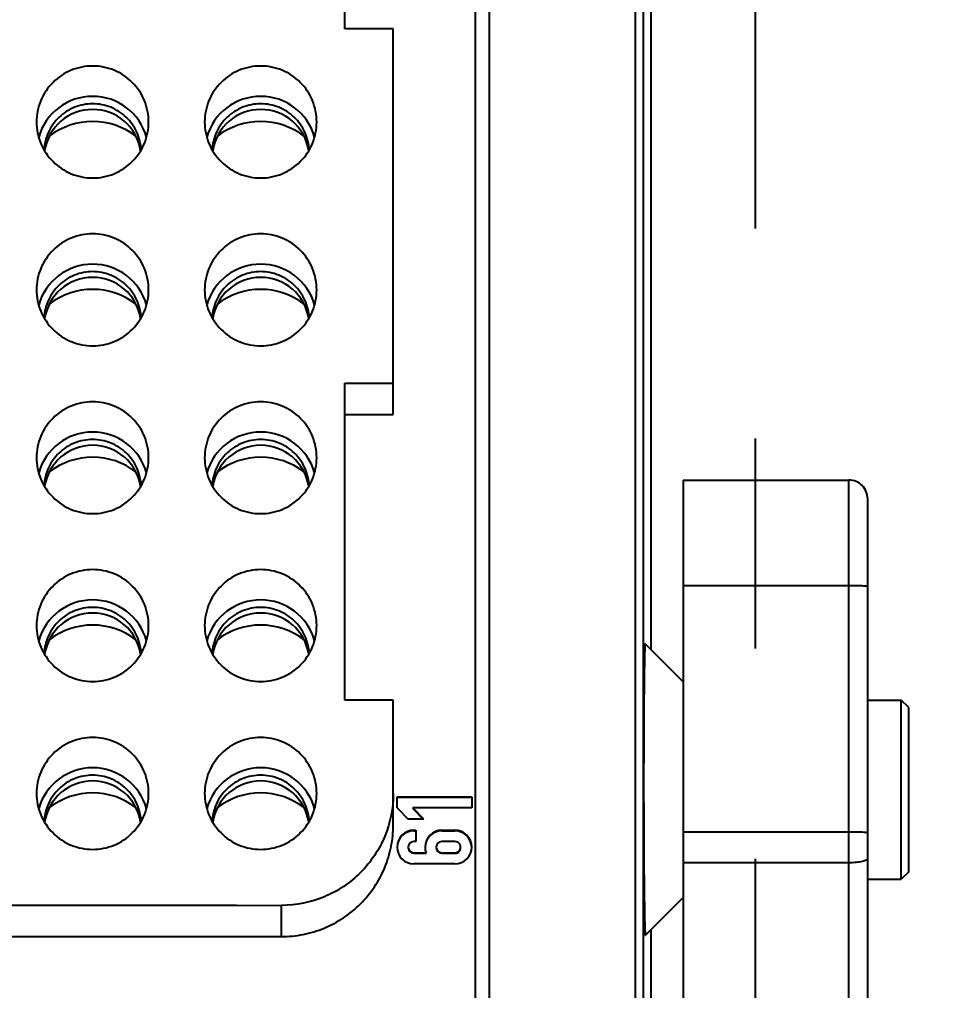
# Model space of a CAD drawing. Header units: millimetres. Extents: x 5828 to 6704, y 123 to 421.
# Drawn here: x 6366.709 to 6368.373, y 233.475 to 235.208 of the extents above; entities that cross this region are included whole.
import ezdxf

# ---------------------------------------------------------------- set-up
doc = ezdxf.new("R2010")
doc.units = ezdxf.units.MM
doc.linetypes.add('CENTER', pattern=[0.6, 0.375, -0.075, 0.075, -0.075])
for name, color, linetype in [('中心线', 7, 'Continuous'), ('外形图', 7, 'Continuous'), ('尺寸标注', 7, 'Continuous')]:
    doc.layers.add(name, color=color, linetype=linetype)
doc.styles.add('微软雅黑', font='msyh.ttc', dxfattribs={"height": 1.5})
doc.dimstyles.new('尺寸标注_1_15比例', dxfattribs={"dimtxt": 1.5, "dimasz": 1.25, "dimexe": 0.5, "dimexo": 0.4, "dimgap": 0.5, "dimtad": 1, "dimdec": 1, "dimlfac": 15, "dimdsep": 46, "dimtxsty": '微软雅黑', "dimcen": 0.09, "dimadec": 0, "dimazin": 0, "dimtp": 0.01, "dimtm": 0.01, "dimtfac": 1, "dimtdec": 1, "dimtofl": 0, "dimtmove": 0, "dimatfit": 3, "dimfxl": 1, "dimtolj": 1, "dimarcsym": 0})

# ---------------------------------------------------------------- blocks, each defined once
blk = doc.blocks.new('*D926')
at = {"layer": 'Defpoints', "color": 0}
for p in [(6368.0234, 240.3345), (6379.7301, 240.3345), (6368.0234, 230.7566)]:
    blk.add_point(p, dxfattribs=at)
at = {"layer": '尺寸标注', "color": 0, "lineweight": -2}
for p, q in [((6368.4234, 240.3345), (6380.2301, 240.3345)), ((6379.7301, 232.0066), (6379.7301, 239.0845)), ((6368.4234, 230.7566), (6380.2301, 230.7566))]:
    blk.add_line(p, q, dxfattribs=at)
at = {"layer": '尺寸标注', "color": 0}
for points in [[(6379.9384, 239.0845), (6379.5218, 239.0845), (6379.7301, 240.3345)], [(6379.5218, 232.0066), (6379.9384, 232.0066), (6379.7301, 230.7566)]]:
    blk.add_solid(points, dxfattribs=at)
at = {"layer": '尺寸标注', "color": 0, "insert": (6378.451, 235.2135), "char_height": 1.5, "attachment_point": 5, "rotation": 90, "style": '微软雅黑'}
blk.add_mtext('\\A1;143.7', dxfattribs=at)

msp = doc.modelspace()

# ---------------------------------------------------------------- linework, layer by layer
at = {"layer": '中心线', "linetype": 'CENTER', "ltscale": 5}
msp.add_line((6368.0234, 228.8349), (6368.0234, 277.6395), dxfattribs=at)
at = {"layer": '外形图'}
for p, q in [((6367.5484, 232.8509), (6367.5484, 238.0438)), ((6367.8084, 238.0438), (6367.8084, 232.8509)), ((6367.5234, 232.8332), (6367.5234, 237.9928)), ((6367.8367, 234.0829), (6367.8367, 236.7456)), ((6367.29, 235.1911), (6367.29, 235.757)), ((6367.8234, 232.829), (6367.8234, 235.3205)), ((6367.3767, 235.1911), (6367.29, 235.1911)), ((6367.3767, 234.5029), (6367.3767, 235.1911)), ((6367.29, 234.5587), (6367.3767, 234.5587)), ((6367.29, 233.9928), (6367.29, 234.5587)), ((6367.29, 234.5029), (6367.3767, 234.5029)), ((6367.8938, 234.3856), (6368.19, 234.3856)), ((6367.8938, 234.3856), (6367.8938, 232.6026)), ((6368.19, 233.7026), (6368.19, 234.3856)), ((6368.2234, 232.5056), (6368.2234, 234.3521)), ((6368.19, 234.1971), (6367.8938, 234.1971)), ((6367.8938, 234.0257), (6367.8263, 234.0932)), ((6367.3767, 233.9928), (6367.29, 233.9928)), ((6367.3767, 233.7705), (6367.3767, 233.9928)), ((6368.2234, 233.9931), (6368.2834, 233.9931)), ((6368.2967, 233.9798), (6368.2834, 233.9931)), ((6368.2834, 233.6731), (6368.2834, 233.9931)), ((6368.2967, 233.6864), (6368.2967, 233.9798)), ((6367.3834, 233.8205), (6367.5167, 233.8205)), ((6367.3834, 233.8005), (6367.3834, 233.8205)), ((6367.5167, 233.8205), (6367.5167, 233.8005)), ((6367.3834, 233.8194), (6367.5167, 233.8194)), ((6367.3834, 233.8005), (6367.403, 233.7805)), ((6367.5167, 233.8005), (6367.4114, 233.8005)), ((6367.431, 233.7805), (6367.4114, 233.8005)), ((6367.4114, 233.8005), (6367.4114, 233.7994)), ((6367.4114, 233.7994), (6367.4299, 233.7805)), ((6367.431, 233.7805), (6367.403, 233.7805)), ((6367.4134, 233.7605), (6367.4167, 233.7605)), ((6367.4134, 233.7605), (6367.4134, 233.7595)), ((6367.4134, 233.7595), (6367.4167, 233.7595)), ((6367.4167, 233.7605), (6367.4167, 233.7406)), ((6367.4634, 233.7605), (6367.4867, 233.7605)), ((6367.4634, 233.7605), (6367.4634, 233.7595)), ((6367.4634, 233.7595), (6367.4867, 233.7595)), ((6367.4867, 233.7595), (6367.4867, 233.7605)), ((6367.8938, 233.758), (6368.19, 233.758)), ((6367.4167, 233.7406), (6367.4134, 233.7406)), ((6367.4867, 233.7406), (6367.4634, 233.7406)), ((6367.4134, 233.7206), (6367.4351, 233.7206)), ((6367.4134, 233.7206), (6367.4134, 233.7195)), ((6367.4134, 233.7195), (6367.4351, 233.7195)), ((6367.4351, 233.7195), (6367.4351, 233.7206)), ((6367.4634, 233.7206), (6367.4867, 233.7206)), ((6367.4634, 233.7206), (6367.4634, 233.7195)), ((6367.4634, 233.7195), (6367.4867, 233.7195)), ((6367.4867, 233.7195), (6367.4867, 233.7206)), ((6367.4867, 233.7006), (6367.4134, 233.7006)), ((6368.19, 233.7026), (6367.8938, 233.7026)), ((6368.19, 232.5722), (6368.19, 233.7026)), ((6368.2967, 233.6864), (6368.2834, 233.6731)), ((6368.2234, 233.6731), (6368.2834, 233.6731)), ((6367.8938, 233.6404), (6367.8266, 233.5732)), ((6365.6834, 233.6267), (6367.0967, 233.6267)), ((6367.0967, 233.6267), (6367.1769, 233.6266)), ((6367.1769, 233.5708), (6367.1769, 233.6266)), ((6367.8367, 232.3923), (6367.8367, 233.5833)), ((6365.6834, 233.5709), (6367.0967, 233.5709)), ((6367.0967, 233.5709), (6367.177, 233.5708))]:
    msp.add_line(p, q, dxfattribs=at)
for centre, radius, start, end in [((6366.84, 234.9705), 0.1, 89.9732, 164.1967), ((6366.8401, 234.9705), 0.1, 15.8034, 90.0268), ((6367.14, 234.9705), 0.1, 89.9732, 164.1967), ((6367.1401, 234.9705), 0.1, 15.8034, 90.0268), ((6366.84, 234.9604), 0.0866, 89.9667, 171.3882), ((6366.8401, 234.9604), 0.0866, 8.6109, 90.0334), ((6367.14, 234.9604), 0.0866, 89.9667, 171.3882), ((6367.1401, 234.9604), 0.0866, 8.6109, 90.0334), ((6366.84, 234.8988), 0.1268, 52.092, 127.9089), ((6367.14, 234.8988), 0.1268, 52.092, 127.9089), ((6366.84, 234.6709), 0.1, 89.9732, 164.1967), ((6366.8401, 234.6709), 0.1, 15.8034, 90.0268), ((6367.14, 234.6709), 0.1, 89.9732, 164.1967), ((6367.1401, 234.6709), 0.1, 15.8034, 90.0268), ((6366.84, 234.6608), 0.0866, 89.9667, 171.3882), ((6366.8401, 234.6608), 0.0866, 8.6109, 90.0334), ((6367.14, 234.6608), 0.0866, 89.9667, 171.3882), ((6367.1401, 234.6608), 0.0866, 8.6109, 90.0334), ((6366.84, 234.5992), 0.1268, 52.092, 127.9089), ((6367.14, 234.5992), 0.1268, 52.092, 127.9089), ((6366.84, 234.3713), 0.1, 89.9732, 164.1967), ((6366.8401, 234.3713), 0.1, 15.8034, 90.0268), ((6367.14, 234.3713), 0.1, 89.9732, 164.1967), ((6367.1401, 234.3713), 0.1, 15.8034, 90.0268), ((6366.84, 234.3612), 0.0866, 89.9667, 171.3882), ((6366.8401, 234.3612), 0.0866, 8.6109, 90.0334), ((6367.14, 234.3612), 0.0866, 89.9667, 171.3882), ((6367.1401, 234.3612), 0.0866, 8.6109, 90.0334), ((6366.84, 234.2996), 0.1268, 52.092, 127.9089), ((6367.14, 234.2996), 0.1268, 52.092, 127.9089), ((6366.84, 234.0717), 0.1, 89.9732, 164.1967), ((6366.8401, 234.0717), 0.1, 15.8034, 90.0268), ((6367.14, 234.0717), 0.1, 89.9732, 164.1967), ((6367.1401, 234.0717), 0.1, 15.8034, 90.0268), ((6366.84, 234.0617), 0.0866, 89.9667, 171.3882), ((6366.8401, 234.0617), 0.0866, 8.6109, 90.0334), ((6367.14, 234.0617), 0.0866, 89.9667, 171.3882), ((6367.1401, 234.0617), 0.0866, 8.6109, 90.0334), ((6366.84, 234), 0.1268, 52.092, 127.9089), ((6367.14, 234), 0.1268, 52.092, 127.9089), ((6366.84, 233.7721), 0.1, 89.9732, 164.1967), ((6366.8401, 233.7721), 0.1, 15.8034, 90.0268), ((6367.14, 233.7721), 0.1, 89.9732, 164.1967), ((6367.1401, 233.7721), 0.1, 15.8034, 90.0268), ((6366.84, 233.7621), 0.0866, 89.9667, 171.3882), ((6366.8401, 233.7621), 0.0866, 8.6109, 90.0334), ((6367.14, 233.7621), 0.0866, 89.9667, 171.3882), ((6367.1401, 233.7621), 0.0866, 8.6109, 90.0334), ((6366.84, 233.7005), 0.1268, 52.092, 127.9089), ((6367.14, 233.7005), 0.1268, 52.092, 127.9089), ((6367.4134, 233.7306), 0.03, 89.9581, 179.958), ((6367.4134, 233.7295), 0.03, 89.96, 177.9677), ((6367.4634, 233.7306), 0.03, 89.9581, 179.9579), ((6367.4634, 233.7295), 0.03, 89.9605, 177.5018), ((6367.4867, 233.7306), 0.03, 0.0421, 90.042), ((6367.4867, 233.7295), 0.03, 2.0324, 90.04), ((6367.4134, 233.7306), 0.00999, 89.9608, 270.0393), ((6367.4634, 233.7306), 0.00999, 89.9608, 270.0393), ((6367.4867, 233.7306), 0.00999, 269.9608, 90.0393), ((6367.4134, 233.7306), 0.03, 180.0421, 270.042), ((6367.4134, 233.7295), 0.00999, 180.0397, 270.0393), ((6367.4635, 233.7306), 0.0301, 180.0713, 199.4262), ((6367.4634, 233.7295), 0.00999, 180.0394, 270.0393), ((6367.4867, 233.7306), 0.03, 269.958, 359.958), ((6367.4867, 233.7295), 0.00999, 269.9608, 359.9611)]:
    msp.add_arc(centre, radius, start, end, dxfattribs=at)
for points, knots in [([(6366.84, 235.1246), (6366.827, 235.1246), (6366.8007, 235.1194), (6366.7675, 235.0972), (6366.7452, 235.064), (6366.74, 235.0377), (6366.74, 235.0247)], [0, 0, 0, 0, 0.250158, 0.500224, 0.750158, 1, 1, 1, 1]), ([(6366.94, 235.0247), (6366.94, 235.0377), (6366.9348, 235.064), (6366.9126, 235.0972), (6366.8793, 235.1194), (6366.853, 235.1246), (6366.84, 235.1246)], [0, 0, 0, 0, 0.249842, 0.499776, 0.749842, 1, 1, 1, 1]), ([(6367.14, 235.1246), (6367.127, 235.1246), (6367.1007, 235.1194), (6367.0675, 235.0972), (6367.0452, 235.064), (6367.04, 235.0377), (6367.04, 235.0247)], [0, 0, 0, 0, 0.250158, 0.500224, 0.750158, 1, 1, 1, 1]), ([(6367.24, 235.0247), (6367.24, 235.0377), (6367.2348, 235.064), (6367.2126, 235.0972), (6367.1793, 235.1194), (6367.153, 235.1246), (6367.14, 235.1246)], [0, 0, 0, 0, 0.249842, 0.499776, 0.749842, 1, 1, 1, 1]), ([(6366.84, 235.0572), (6366.8291, 235.0572), (6366.8069, 235.0529), (6366.7787, 235.0347), (6366.7592, 235.0073), (6366.7539, 234.9854), (6366.7535, 234.9744)], [0, 0, 0, 0, 0.250153, 0.50022, 0.750158, 1, 1, 1, 1]), ([(6366.9266, 234.9744), (6366.9261, 234.9854), (6366.9209, 235.0073), (6366.9014, 235.0347), (6366.8731, 235.0529), (6366.851, 235.0572), (6366.84, 235.0572)], [0, 0, 0, 0, 0.249842, 0.49978, 0.749847, 1, 1, 1, 1]), ([(6367.14, 235.0572), (6367.1291, 235.0572), (6367.1069, 235.0529), (6367.0787, 235.0347), (6367.0592, 235.0073), (6367.0539, 234.9854), (6367.0535, 234.9744)], [0, 0, 0, 0, 0.250153, 0.50022, 0.750158, 1, 1, 1, 1]), ([(6367.2266, 234.9744), (6367.2261, 234.9854), (6367.2209, 235.0073), (6367.2014, 235.0347), (6367.1731, 235.0529), (6367.151, 235.0572), (6367.14, 235.0572)], [0, 0, 0, 0, 0.249842, 0.49978, 0.749847, 1, 1, 1, 1]), ([(6366.74, 235.0247), (6366.74, 235.0117), (6366.7452, 234.9854), (6366.7675, 234.9523), (6366.8007, 234.93), (6366.827, 234.9248), (6366.84, 234.9248)], [0, 0, 0, 0, 0.249842, 0.499776, 0.749842, 1, 1, 1, 1]), ([(6366.84, 234.9248), (6366.853, 234.9248), (6366.8793, 234.93), (6366.9126, 234.9523), (6366.9348, 234.9854), (6366.94, 235.0117), (6366.94, 235.0247)], [0, 0, 0, 0, 0.250158, 0.500224, 0.750158, 1, 1, 1, 1]), ([(6367.04, 235.0247), (6367.04, 235.0117), (6367.0452, 234.9854), (6367.0675, 234.9523), (6367.1007, 234.93), (6367.127, 234.9248), (6367.14, 234.9248)], [0, 0, 0, 0, 0.249842, 0.499776, 0.749842, 1, 1, 1, 1]), ([(6367.14, 234.9248), (6367.153, 234.9248), (6367.1793, 234.93), (6367.2126, 234.9523), (6367.2348, 234.9854), (6367.24, 235.0117), (6367.24, 235.0247)], [0, 0, 0, 0, 0.250158, 0.500224, 0.750158, 1, 1, 1, 1]), ([(6366.84, 234.825), (6366.827, 234.825), (6366.8007, 234.8198), (6366.7675, 234.7976), (6366.7452, 234.7644), (6366.74, 234.7381), (6366.74, 234.7251)], [0, 0, 0, 0, 0.250158, 0.500224, 0.750158, 1, 1, 1, 1]), ([(6366.94, 234.7251), (6366.94, 234.7381), (6366.9348, 234.7644), (6366.9126, 234.7976), (6366.8793, 234.8198), (6366.853, 234.825), (6366.84, 234.825)], [0, 0, 0, 0, 0.249842, 0.499776, 0.749842, 1, 1, 1, 1]), ([(6367.14, 234.825), (6367.127, 234.825), (6367.1007, 234.8198), (6367.0675, 234.7976), (6367.0452, 234.7644), (6367.04, 234.7381), (6367.04, 234.7251)], [0, 0, 0, 0, 0.250158, 0.500224, 0.750158, 1, 1, 1, 1]), ([(6367.24, 234.7251), (6367.24, 234.7381), (6367.2348, 234.7644), (6367.2126, 234.7976), (6367.1793, 234.8198), (6367.153, 234.825), (6367.14, 234.825)], [0, 0, 0, 0, 0.249842, 0.499776, 0.749842, 1, 1, 1, 1]), ([(6366.84, 234.7576), (6366.8291, 234.7576), (6366.8069, 234.7533), (6366.7787, 234.7351), (6366.7592, 234.7077), (6366.7539, 234.6858), (6366.7535, 234.6748)], [0, 0, 0, 0, 0.250153, 0.50022, 0.750158, 1, 1, 1, 1]), ([(6366.9266, 234.6748), (6366.9261, 234.6858), (6366.9209, 234.7077), (6366.9014, 234.7351), (6366.8731, 234.7533), (6366.851, 234.7576), (6366.84, 234.7576)], [0, 0, 0, 0, 0.249842, 0.49978, 0.749847, 1, 1, 1, 1]), ([(6367.14, 234.7576), (6367.1291, 234.7576), (6367.1069, 234.7533), (6367.0787, 234.7351), (6367.0592, 234.7077), (6367.0539, 234.6858), (6367.0535, 234.6748)], [0, 0, 0, 0, 0.250153, 0.50022, 0.750158, 1, 1, 1, 1]), ([(6367.2266, 234.6748), (6367.2261, 234.6858), (6367.2209, 234.7077), (6367.2014, 234.7351), (6367.1731, 234.7533), (6367.151, 234.7576), (6367.14, 234.7576)], [0, 0, 0, 0, 0.249842, 0.49978, 0.749847, 1, 1, 1, 1]), ([(6366.74, 234.7251), (6366.74, 234.7121), (6366.7452, 234.6859), (6366.7675, 234.6527), (6366.8007, 234.6304), (6366.827, 234.6253), (6366.84, 234.6253)], [0, 0, 0, 0, 0.249842, 0.499776, 0.749842, 1, 1, 1, 1]), ([(6366.84, 234.6253), (6366.853, 234.6253), (6366.8793, 234.6304), (6366.9126, 234.6527), (6366.9348, 234.6859), (6366.94, 234.7121), (6366.94, 234.7251)], [0, 0, 0, 0, 0.250158, 0.500224, 0.750158, 1, 1, 1, 1]), ([(6367.04, 234.7251), (6367.04, 234.7121), (6367.0452, 234.6859), (6367.0675, 234.6527), (6367.1007, 234.6304), (6367.127, 234.6253), (6367.14, 234.6253)], [0, 0, 0, 0, 0.249842, 0.499776, 0.749842, 1, 1, 1, 1]), ([(6367.14, 234.6253), (6367.153, 234.6253), (6367.1793, 234.6304), (6367.2126, 234.6527), (6367.2348, 234.6859), (6367.24, 234.7121), (6367.24, 234.7251)], [0, 0, 0, 0, 0.250158, 0.500224, 0.750158, 1, 1, 1, 1]), ([(6366.84, 234.5254), (6366.827, 234.5254), (6366.8007, 234.5202), (6366.7675, 234.498), (6366.7452, 234.4648), (6366.74, 234.4385), (6366.74, 234.4255)], [0, 0, 0, 0, 0.250158, 0.500224, 0.750158, 1, 1, 1, 1]), ([(6366.94, 234.4255), (6366.94, 234.4385), (6366.9348, 234.4648), (6366.9126, 234.498), (6366.8793, 234.5202), (6366.853, 234.5254), (6366.84, 234.5254)], [0, 0, 0, 0, 0.249842, 0.499776, 0.749842, 1, 1, 1, 1]), ([(6367.14, 234.5254), (6367.127, 234.5254), (6367.1007, 234.5202), (6367.0675, 234.498), (6367.0452, 234.4648), (6367.04, 234.4385), (6367.04, 234.4255)], [0, 0, 0, 0, 0.250158, 0.500224, 0.750158, 1, 1, 1, 1]), ([(6367.24, 234.4255), (6367.24, 234.4385), (6367.2348, 234.4648), (6367.2126, 234.498), (6367.1793, 234.5202), (6367.153, 234.5254), (6367.14, 234.5254)], [0, 0, 0, 0, 0.249842, 0.499776, 0.749842, 1, 1, 1, 1]), ([(6366.84, 234.458), (6366.8291, 234.458), (6366.8069, 234.4537), (6366.7787, 234.4355), (6366.7592, 234.4081), (6366.7539, 234.3862), (6366.7535, 234.3753)], [0, 0, 0, 0, 0.250153, 0.50022, 0.750158, 1, 1, 1, 1]), ([(6366.9266, 234.3753), (6366.9261, 234.3862), (6366.9209, 234.4081), (6366.9014, 234.4355), (6366.8731, 234.4537), (6366.851, 234.458), (6366.84, 234.458)], [0, 0, 0, 0, 0.249842, 0.49978, 0.749847, 1, 1, 1, 1]), ([(6367.14, 234.458), (6367.1291, 234.458), (6367.1069, 234.4537), (6367.0787, 234.4355), (6367.0592, 234.4081), (6367.0539, 234.3862), (6367.0535, 234.3753)], [0, 0, 0, 0, 0.250153, 0.50022, 0.750158, 1, 1, 1, 1]), ([(6367.2266, 234.3753), (6367.2261, 234.3862), (6367.2209, 234.4081), (6367.2014, 234.4355), (6367.1731, 234.4537), (6367.151, 234.458), (6367.14, 234.458)], [0, 0, 0, 0, 0.249842, 0.49978, 0.749847, 1, 1, 1, 1]), ([(6366.74, 234.4255), (6366.74, 234.4125), (6366.7452, 234.3863), (6366.7675, 234.3531), (6366.8007, 234.3309), (6366.827, 234.3257), (6366.84, 234.3257)], [0, 0, 0, 0, 0.249842, 0.499776, 0.749842, 1, 1, 1, 1]), ([(6366.84, 234.3257), (6366.853, 234.3257), (6366.8793, 234.3309), (6366.9126, 234.3531), (6366.9348, 234.3863), (6366.94, 234.4125), (6366.94, 234.4255)], [0, 0, 0, 0, 0.250158, 0.500224, 0.750158, 1, 1, 1, 1]), ([(6367.04, 234.4255), (6367.04, 234.4125), (6367.0452, 234.3863), (6367.0675, 234.3531), (6367.1007, 234.3309), (6367.127, 234.3257), (6367.14, 234.3257)], [0, 0, 0, 0, 0.249842, 0.499776, 0.749842, 1, 1, 1, 1]), ([(6367.14, 234.3257), (6367.153, 234.3257), (6367.1793, 234.3309), (6367.2126, 234.3531), (6367.2348, 234.3863), (6367.24, 234.4125), (6367.24, 234.4255)], [0, 0, 0, 0, 0.250158, 0.500224, 0.750158, 1, 1, 1, 1]), ([(6368.2234, 234.3521), (6368.2234, 234.3565), (6368.2216, 234.3652), (6368.2142, 234.3764), (6368.2032, 234.3838), (6368.1944, 234.3856), (6368.19, 234.3856)], [0, 0, 0, 0, 0.24995, 0.499937, 0.749959, 1, 1, 1, 1]), ([(6366.84, 234.2258), (6366.827, 234.2258), (6366.8007, 234.2206), (6366.7675, 234.1984), (6366.7452, 234.1652), (6366.74, 234.1389), (6366.74, 234.1259)], [0, 0, 0, 0, 0.250158, 0.500224, 0.750158, 1, 1, 1, 1]), ([(6366.94, 234.1259), (6366.94, 234.1389), (6366.9348, 234.1652), (6366.9126, 234.1984), (6366.8793, 234.2206), (6366.853, 234.2258), (6366.84, 234.2258)], [0, 0, 0, 0, 0.249842, 0.499776, 0.749842, 1, 1, 1, 1]), ([(6367.14, 234.2258), (6367.127, 234.2258), (6367.1007, 234.2206), (6367.0675, 234.1984), (6367.0452, 234.1652), (6367.04, 234.1389), (6367.04, 234.1259)], [0, 0, 0, 0, 0.250158, 0.500224, 0.750158, 1, 1, 1, 1]), ([(6367.24, 234.1259), (6367.24, 234.1389), (6367.2348, 234.1652), (6367.2126, 234.1984), (6367.1793, 234.2206), (6367.153, 234.2258), (6367.14, 234.2258)], [0, 0, 0, 0, 0.249842, 0.499776, 0.749842, 1, 1, 1, 1]), ([(6368.2234, 234.1953), (6368.2234, 234.1954), (6368.2231, 234.1956), (6368.2227, 234.1957), (6368.2218, 234.1959), (6368.2202, 234.1961), (6368.2174, 234.1964), (6368.2133, 234.1966), (6368.2083, 234.1968), (6368.2005, 234.197), (6368.1943, 234.1971), (6368.19, 234.1971)], [0, 0, 0, 0, 0.007002, 0.022195, 0.04644, 0.079687, 0.172088, 0.296099, 0.447039, 0.619153, 1, 1, 1, 1]), ([(6366.84, 234.1584), (6366.8291, 234.1584), (6366.8069, 234.1542), (6366.7787, 234.1359), (6366.7592, 234.1085), (6366.7539, 234.0866), (6366.7535, 234.0757)], [0, 0, 0, 0, 0.250153, 0.50022, 0.750158, 1, 1, 1, 1]), ([(6366.9266, 234.0757), (6366.9261, 234.0866), (6366.9209, 234.1085), (6366.9014, 234.1359), (6366.8731, 234.1542), (6366.851, 234.1584), (6366.84, 234.1584)], [0, 0, 0, 0, 0.249842, 0.49978, 0.749847, 1, 1, 1, 1]), ([(6367.14, 234.1584), (6367.1291, 234.1584), (6367.1069, 234.1542), (6367.0787, 234.1359), (6367.0592, 234.1085), (6367.0539, 234.0866), (6367.0535, 234.0757)], [0, 0, 0, 0, 0.250153, 0.50022, 0.750158, 1, 1, 1, 1]), ([(6367.2266, 234.0757), (6367.2261, 234.0866), (6367.2209, 234.1085), (6367.2014, 234.1359), (6367.1731, 234.1542), (6367.151, 234.1584), (6367.14, 234.1584)], [0, 0, 0, 0, 0.249842, 0.49978, 0.749847, 1, 1, 1, 1]), ([(6366.74, 234.1259), (6366.74, 234.1129), (6366.7452, 234.0867), (6366.7675, 234.0535), (6366.8007, 234.0313), (6366.827, 234.0261), (6366.84, 234.0261)], [0, 0, 0, 0, 0.249842, 0.499776, 0.749842, 1, 1, 1, 1]), ([(6366.84, 234.0261), (6366.853, 234.0261), (6366.8793, 234.0313), (6366.9126, 234.0535), (6366.9348, 234.0867), (6366.94, 234.1129), (6366.94, 234.1259)], [0, 0, 0, 0, 0.250158, 0.500224, 0.750158, 1, 1, 1, 1]), ([(6367.04, 234.1259), (6367.04, 234.1129), (6367.0452, 234.0867), (6367.0675, 234.0535), (6367.1007, 234.0313), (6367.127, 234.0261), (6367.14, 234.0261)], [0, 0, 0, 0, 0.249842, 0.499776, 0.749842, 1, 1, 1, 1]), ([(6367.14, 234.0261), (6367.153, 234.0261), (6367.1793, 234.0313), (6367.2126, 234.0535), (6367.2348, 234.0867), (6367.24, 234.1129), (6367.24, 234.1259)], [0, 0, 0, 0, 0.250158, 0.500224, 0.750158, 1, 1, 1, 1]), ([(6367.8263, 234.0932), (6367.8263, 234.0933), (6367.8261, 234.0928), (6367.8261, 234.0922), (6367.8259, 234.0908), (6367.8257, 234.0879), (6367.8255, 234.0827), (6367.8252, 234.0748), (6367.825, 234.0647), (6367.8248, 234.0525), (6367.8245, 234.0383), (6367.8243, 234.0223), (6367.8242, 234.0045), (6367.8239, 233.9778), (6367.8237, 233.9414), (6367.8236, 233.8952), (6367.8235, 233.8632), (6367.8235, 233.8468)], [0, 0, 0, 0, 0.000853, 0.003951, 0.009426, 0.017281, 0.040067, 0.072115, 0.113137, 0.162759, 0.220531, 0.285924, 0.358343, 0.437127, 0.610861, 0.800792, 1, 1, 1, 1]), ([(6366.84, 233.9262), (6366.827, 233.9262), (6366.8007, 233.921), (6366.7675, 233.8988), (6366.7452, 233.8656), (6366.74, 233.8393), (6366.74, 233.8263)], [0, 0, 0, 0, 0.250158, 0.500224, 0.750158, 1, 1, 1, 1]), ([(6366.94, 233.8263), (6366.94, 233.8393), (6366.9348, 233.8656), (6366.9126, 233.8988), (6366.8793, 233.921), (6366.853, 233.9262), (6366.84, 233.9262)], [0, 0, 0, 0, 0.249842, 0.499776, 0.749842, 1, 1, 1, 1]), ([(6367.14, 233.9262), (6367.127, 233.9262), (6367.1007, 233.921), (6367.0675, 233.8988), (6367.0452, 233.8656), (6367.04, 233.8393), (6367.04, 233.8263)], [0, 0, 0, 0, 0.250158, 0.500224, 0.750158, 1, 1, 1, 1]), ([(6367.24, 233.8263), (6367.24, 233.8393), (6367.2348, 233.8656), (6367.2126, 233.8988), (6367.1793, 233.921), (6367.153, 233.9262), (6367.14, 233.9262)], [0, 0, 0, 0, 0.249842, 0.499776, 0.749842, 1, 1, 1, 1]), ([(6366.84, 233.8588), (6366.8291, 233.8588), (6366.8069, 233.8546), (6366.7787, 233.8363), (6366.7592, 233.8089), (6366.7539, 233.787), (6366.7535, 233.7761)], [0, 0, 0, 0, 0.250153, 0.50022, 0.750158, 1, 1, 1, 1]), ([(6366.9266, 233.7761), (6366.9261, 233.787), (6366.9209, 233.8089), (6366.9014, 233.8363), (6366.8731, 233.8546), (6366.851, 233.8588), (6366.84, 233.8588)], [0, 0, 0, 0, 0.249842, 0.49978, 0.749847, 1, 1, 1, 1]), ([(6367.14, 233.8588), (6367.1291, 233.8588), (6367.1069, 233.8546), (6367.0787, 233.8363), (6367.0592, 233.8089), (6367.0539, 233.787), (6367.0535, 233.7761)], [0, 0, 0, 0, 0.250153, 0.50022, 0.750158, 1, 1, 1, 1]), ([(6367.2266, 233.7761), (6367.2261, 233.787), (6367.2209, 233.8089), (6367.2014, 233.8363), (6367.1731, 233.8546), (6367.151, 233.8588), (6367.14, 233.8588)], [0, 0, 0, 0, 0.249842, 0.49978, 0.749847, 1, 1, 1, 1]), ([(6367.8235, 233.8468), (6367.8235, 233.8292), (6367.8236, 233.7944), (6367.8237, 233.7438), (6367.824, 233.7036), (6367.8242, 233.6738), (6367.8244, 233.6538), (6367.8247, 233.6357), (6367.8249, 233.6196), (6367.8252, 233.6058), (6367.8254, 233.5943), (6367.8257, 233.5863), (6367.8259, 233.5812), (6367.826, 233.5783), (6367.8261, 233.5761), (6367.8264, 233.5744), (6367.8263, 233.5738), (6367.8266, 233.5732), (6367.8266, 233.5732)], [0, 0, 0, 0, 0.193516, 0.381047, 0.554796, 0.634213, 0.707536, 0.774002, 0.832917, 0.88367, 0.925732, 0.958666, 0.9716, 0.982133, 0.99024, 0.995902, 0.999117, 1, 1, 1, 1]), ([(6366.74, 233.8263), (6366.74, 233.8134), (6366.7452, 233.7871), (6366.7675, 233.7539), (6366.8007, 233.7317), (6366.827, 233.7265), (6366.84, 233.7265)], [0, 0, 0, 0, 0.249842, 0.499776, 0.749842, 1, 1, 1, 1]), ([(6366.84, 233.7265), (6366.853, 233.7265), (6366.8793, 233.7317), (6366.9126, 233.7539), (6366.9348, 233.7871), (6366.94, 233.8134), (6366.94, 233.8263)], [0, 0, 0, 0, 0.250158, 0.500224, 0.750158, 1, 1, 1, 1]), ([(6367.04, 233.8263), (6367.04, 233.8134), (6367.0452, 233.7871), (6367.0675, 233.7539), (6367.1007, 233.7317), (6367.127, 233.7265), (6367.14, 233.7265)], [0, 0, 0, 0, 0.249842, 0.499776, 0.749842, 1, 1, 1, 1]), ([(6367.14, 233.7265), (6367.153, 233.7265), (6367.1793, 233.7317), (6367.2126, 233.7539), (6367.2348, 233.7871), (6367.24, 233.8134), (6367.24, 233.8263)], [0, 0, 0, 0, 0.250158, 0.500224, 0.750158, 1, 1, 1, 1]), ([(6367.3767, 233.8263), (6367.3767, 233.8004), (6367.3663, 233.748), (6367.322, 233.6817), (6367.2557, 233.6372), (6367.2033, 233.6267), (6367.1773, 233.6266)], [0, 0, 0, 0, 0.249845, 0.499783, 0.749852, 1, 1, 1, 1]), ([(6367.177, 233.5708), (6367.19, 233.5708), (6367.2162, 233.5734), (6367.2539, 233.5849), (6367.2887, 233.6035), (6367.3191, 233.6285), (6367.3441, 233.6589), (6367.3627, 233.6937), (6367.3741, 233.7313), (6367.3767, 233.7575), (6367.3767, 233.7705)], [0, 0, 0, 0, 0.125079, 0.250149, 0.375198, 0.500216, 0.6252, 0.750153, 0.875081, 1, 1, 1, 1]), ([(6368.19, 233.758), (6368.1943, 233.758), (6368.2005, 233.758), (6368.2083, 233.7578), (6368.2133, 233.7576), (6368.2174, 233.7573), (6368.2202, 233.7571), (6368.2218, 233.7568), (6368.2227, 233.7567), (6368.2231, 233.7565), (6368.2234, 233.7564), (6368.2234, 233.7563)], [0, 0, 0, 0, 0.380847, 0.552961, 0.703901, 0.827912, 0.920313, 0.95356, 0.977805, 0.992998, 1, 1, 1, 1]), ([(6368.2234, 233.7101), (6368.2234, 233.7088), (6368.2209, 233.7071), (6368.2175, 233.7058), (6368.2133, 233.7046), (6368.2084, 233.7038), (6368.2005, 233.7028), (6368.1943, 233.7026), (6368.19, 233.7026)], [0, 0, 0, 0, 0.108881, 0.203877, 0.326056, 0.472062, 0.63705, 1, 1, 1, 1])]:
    msp.add_open_spline(points, degree=3, knots=knots, dxfattribs=at)

# ---------------------------------------------------------------- dimensions: what is measured, and where the dimension line sits
at = {"layer": '尺寸标注'}
dim = msp.add_linear_dim(base=(6379.7301, 240.3345), p1=(6368.0234, 230.7566), p2=(6368.0234, 240.3345), angle=90, dimstyle='尺寸标注_1_15比例', dxfattribs=at)
dim.commit()
dim.dimension.update_dxf_attribs({"geometry": '*D926', "text_midpoint": (6379.7301, 235.2135), "dimtype": 160})

doc.saveas('drawing.dxf')
